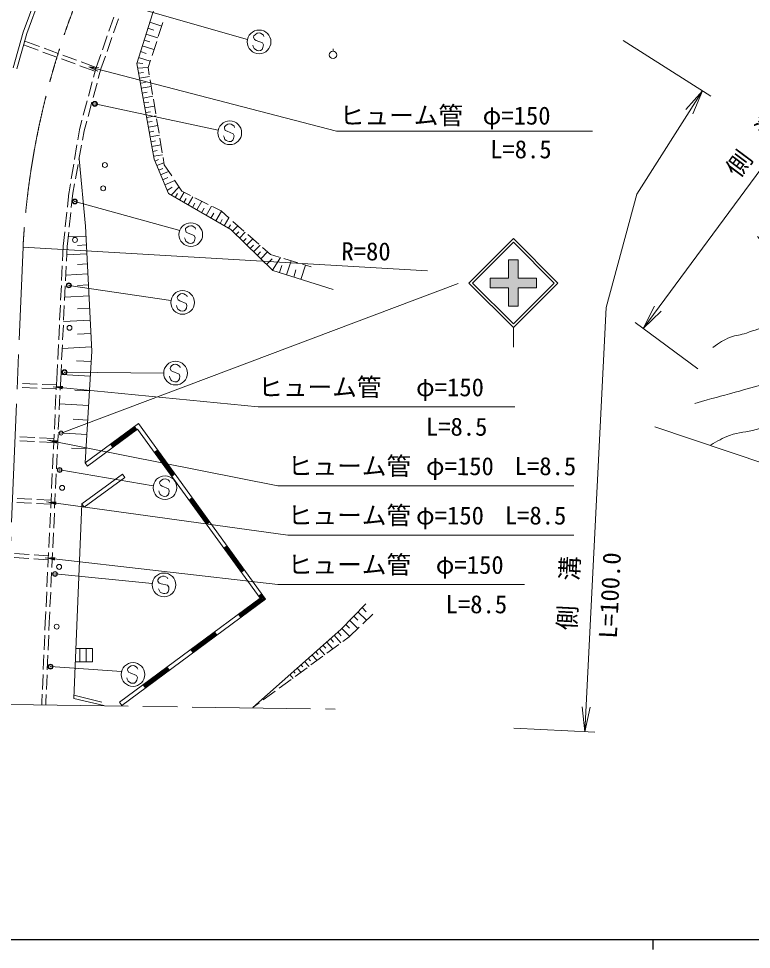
# Model space of a CAD drawing. Units: millimetres at full size, sheet at 1:1000; details may follow other scales. Extents: x 40000 to 680000, y 20000 to 380000.
# Drawn here: x 103717 to 177992, y 204000 to 298358 of the extents above; entities that cross this region are included whole.
import ezdxf
from ezdxf.enums import TextEntityAlignment as Align

# ---------------------------------------------------------------- set-up
doc = ezdxf.new("R2010")
doc.units = ezdxf.units.MM
doc.header["$LTSCALE"] = 1000
doc.header["$PDMODE"] = 32
doc.header["$PDSIZE"] = 500
doc.linetypes.add('CHAIN', pattern=[18.5, 12, -1.5, 3.5, -1.5])
for name, color, linetype, lineweight in [('M-BGD', 7, 'Continuous', 13), ('M-BMK', 2, 'CHAIN', 13), ('M-BMK-ROW', 30, 'Continuous', 13), ('M-STR-HTXT', 7, 'Continuous', 13), ('M-STR-STRC', 7, 'Continuous', 13), ('M-TTL-BAND', 7, 'Continuous', 25), ('S-STR-HTXT', 7, 'Continuous', 13)]:
    doc.layers.add(name, color=color, linetype=linetype, lineweight=lineweight)
doc.styles.add('ＭＳ ゴシック', font='')
doc.styles.get('ＭＳ ゴシック').set_extended_font_data('MS Gothic')

# ---------------------------------------------------------------- blocks, each defined once
blk = doc.blocks.new('open_arrow')
at = {"color": 0, "linetype": 'Continuous', "lineweight": -2}
blk.add_lwpolyline([(7.5, 1.25), (0, 0), (7.5, -1.25)], dxfattribs=at)
blk = doc.blocks.new('filled_arrow')
at = {"color": 0, "linetype": 'Continuous', "lineweight": -2}
blk.add_solid([(7.5, 1.25), (0, 0), (7.5, -1.25)], dxfattribs=at)

msp = doc.modelspace()

# ---------------------------------------------------------------- hatches: boundary and pattern name
at = {"layer": 'M-STR-STRC'}
msp.add_hatch(color=256, dxfattribs=at).paths.add_polyline_path([(151507, 272052), (153367, 272052), (153368, 273912), (154368, 273912), (154367, 272052), (156227, 272052), (156227, 271052), (154367, 271052), (154367, 269192), (153367, 269192), (153367, 271052), (151507, 271052)])

# ---------------------------------------------------------------- linework, layer by layer
at = {"layer": 'M-BGD'}
for p, q in [((104178, 296967), (105802, 301416)), ((104559, 296844), (106173, 301267)), ((112877, 297074), (113378, 298488)), ((113347, 296905), (113849, 298319)), ((116817, 297383), (117417, 297193)), ((117007, 297982), (118218, 297599)), ((117867, 296528), (118334, 297954)), ((103153, 293361), (104178, 296967)), ((103539, 293255), (104559, 296844)), ((112208, 295189), (112709, 296603)), ((112678, 295020), (113180, 296434)), ((116627, 296783), (117827, 296403)), ((127564, 296602), (127540, 296467)), ((127540, 296467), (127634, 296244)), ((127724, 296762), (127564, 296602)), ((127886, 296868), (127724, 296762)), ((128087, 296900), (127886, 296868)), ((128225, 296876), (128087, 296900)), ((128394, 296782), (128225, 296876)), ((128523, 296688), (128394, 296782)), ((128559, 296552), (128523, 296688)), ((104201, 295698), (105708, 295143)), ((104340, 296073), (105846, 295518)), ((106315, 295345), (107723, 294826)), ((116251, 295595), (117439, 295219)), ((116439, 296189), (117033, 296001)), ((117245, 294627), (117712, 296053)), ((127507, 295537), (127465, 295671)), ((127600, 295321), (127507, 295537)), ((127634, 296244), (127812, 296149)), ((127812, 296149), (128441, 295899)), ((128484, 295417), (128392, 295241)), ((128441, 295899), (128530, 295688)), ((128530, 295688), (128484, 295417)), ((106177, 294969), (107584, 294450)), ((108192, 294653), (109599, 294134)), ((111575, 293405), (112041, 294718)), ((112052, 293256), (112511, 294549)), ((115879, 294419), (117055, 294046)), ((116065, 295007), (116653, 294821)), ((127720, 295228), (127600, 295321)), ((127892, 295131), (127720, 295228)), ((128036, 295105), (127892, 295131)), ((128238, 295132), (128036, 295105)), ((128392, 295241), (128238, 295132)), ((135584, 295052), (135584, 295302)), ((108053, 294277), (109461, 293758)), ((109930, 293585), (111436, 293030)), ((110068, 293961), (111575, 293405)), ((115709, 293882), (116319, 293799)), ((116841, 293392), (117090, 294152)), ((111310, 292423), (111575, 293405)), ((111793, 292293), (112052, 293256)), ((115779, 293330), (116841, 293392)), ((115873, 292817), (116385, 292911)), ((116964, 292651), (116841, 293392)), ((110790, 290491), (111180, 291940)), ((111273, 290362), (111663, 291810)), ((115966, 292305), (116991, 292492)), ((116058, 291801), (116563, 291893)), ((117292, 290678), (117046, 292157)), ((116150, 291296), (117159, 291480)), ((116241, 290800), (116737, 290890)), ((110270, 288560), (110660, 290009)), ((110753, 288431), (111143, 289879)), ((116331, 290303), (117325, 290484)), ((116421, 289811), (116910, 289900)), ((117620, 288705), (117374, 290184)), ((116511, 289319), (117489, 289498)), ((116601, 288827), (117082, 288915)), ((109875, 287095), (110140, 288077)), ((110363, 286985), (110623, 287948)), ((116690, 288336), (117653, 288511)), ((116780, 287844), (117254, 287930)), ((117949, 286732), (117702, 288212)), ((109705, 286063), (109875, 287095)), ((110191, 286034), (110363, 286985)), ((116870, 287352), (117817, 287525)), ((116960, 286860), (117425, 286945)), ((124598, 287389), (124573, 287254)), ((124573, 287254), (124666, 287031)), ((124759, 287549), (124598, 287389)), ((124666, 287031), (124843, 286935)), ((124921, 287654), (124759, 287549)), ((124843, 286935), (125472, 286682)), ((125121, 287685), (124921, 287654)), ((125259, 287660), (125121, 287685)), ((125429, 287566), (125259, 287660)), ((125557, 287471), (125429, 287566)), ((125592, 287335), (125557, 287471)), ((117049, 286368), (117981, 286538)), ((117139, 285876), (117597, 285960)), ((118277, 284759), (118031, 286239)), ((124536, 286325), (124495, 286459)), ((124628, 286107), (124536, 286325)), ((124748, 286014), (124628, 286107)), ((124919, 285917), (124748, 286014)), ((125063, 285890), (124919, 285917)), ((125265, 285916), (125063, 285890)), ((125420, 286025), (125265, 285916)), ((125512, 286200), (125420, 286025)), ((125472, 286682), (125559, 286471)), ((125559, 286471), (125512, 286200)), ((109380, 284090), (109624, 285570)), ((109833, 284067), (110101, 285542)), ((117229, 285384), (118145, 285551)), ((117319, 284892), (117769, 284975)), ((117408, 284400), (118309, 284565)), ((117542, 283922), (117898, 284068)), ((118482, 283525), (118359, 284266)), ((109055, 282117), (109299, 283597)), ((109475, 282099), (109744, 283575)), ((117733, 283459), (118444, 283752)), ((117923, 282997), (118328, 283164)), ((119235, 282406), (118482, 283525)), ((118113, 282535), (118924, 282868)), ((118323, 282025), (118833, 282235)), ((108804, 280592), (108974, 281623)), ((109213, 280656), (109386, 281607)), ((118533, 281515), (119553, 281935)), ((118775, 280927), (119296, 281278)), ((119164, 280468), (119978, 281304)), ((120268, 280873), (119515, 281991)), ((108661, 279235), (108815, 280698)), ((109059, 279198), (109213, 280656)), ((119597, 280218), (119826, 280615)), ((120030, 279968), (120488, 280761)), ((121137, 280431), (120268, 280873)), ((120896, 279468), (121381, 280307)), ((120463, 279718), (120705, 280138)), ((121339, 279212), (121595, 279655)), ((122920, 279525), (121583, 280205)), ((121783, 278956), (122295, 279843)), ((122719, 278415), (123260, 279352)), ((108450, 277246), (108608, 278737)), ((108849, 277209), (109006, 278701)), ((122251, 278685), (122521, 279154)), ((123209, 278132), (123492, 278622)), ((124234, 278856), (123366, 279298)), ((123699, 277849), (124266, 278829)), ((125056, 278135), (124234, 278856)), ((124132, 277599), (124366, 278003)), ((124565, 277349), (125032, 278157)), ((124998, 277099), (125194, 277438)), ((126560, 276816), (125432, 277805)), ((108243, 275285), (108398, 276749)), ((108642, 275254), (108796, 276712)), ((120644, 277066), (120619, 276931)), ((120619, 276931), (120712, 276708)), ((120805, 277226), (120644, 277066)), ((120712, 276708), (120890, 276612)), ((120967, 277331), (120805, 277226)), ((120890, 276612), (121518, 276359)), ((121168, 277362), (120967, 277331)), ((121306, 277337), (121168, 277362)), ((121475, 277243), (121306, 277337)), ((121603, 277148), (121475, 277243)), ((121638, 277012), (121603, 277148)), ((125393, 276798), (125940, 277360)), ((125751, 276449), (126043, 276749)), ((126109, 276100), (126693, 276699)), ((128063, 275497), (126936, 276486)), ((110543, 276314), (108744, 276222)), ((120582, 276002), (120541, 276136)), ((120674, 275785), (120582, 276002)), ((120794, 275691), (120674, 275785)), ((120966, 275594), (120794, 275691)), ((121109, 275567), (120966, 275594)), ((121311, 275593), (121109, 275567)), ((121466, 275702), (121311, 275593)), ((121558, 275877), (121466, 275702)), ((121518, 276359), (121606, 276148)), ((121606, 276148), (121558, 275877)), ((126467, 275751), (126778, 276069)), ((126825, 275402), (127446, 276039)), ((108170, 273795), (108243, 275285)), ((108569, 273770), (108642, 275254)), ((110589, 275415), (109690, 275369)), ((127183, 275053), (127512, 275390)), ((127541, 274704), (128199, 275378)), ((127899, 274355), (128246, 274711)), ((128257, 274006), (128952, 274718)), ((129262, 274446), (128439, 275167)), ((110636, 274516), (108601, 274411)), ((128852, 273426), (129432, 274021)), ((130114, 274186), (129262, 274446)), ((129447, 272846), (130250, 274145)), ((132027, 273603), (130592, 274041)), ((130875, 272380), (131328, 273816)), ((108072, 271798), (108145, 273296)), ((108471, 271773), (108545, 273271)), ((110688, 273499), (109671, 273446)), ((130157, 272607), (130384, 273325)), ((131600, 272152), (131828, 272877)), ((132325, 271923), (132782, 273373)), ((133357, 273198), (132505, 273457)), ((110740, 272481), (108502, 272366)), ((107974, 269800), (108047, 271298)), ((108373, 269775), (108446, 271273)), ((110798, 271363), (109679, 271305)), ((110855, 270244), (108394, 270117)), ((119816, 270194), (119791, 270059)), ((119791, 270059), (119884, 269836)), ((119977, 270354), (119816, 270194)), ((120139, 270459), (119977, 270354)), ((120339, 270490), (120139, 270459)), ((120477, 270465), (120339, 270490)), ((120647, 270371), (120477, 270465)), ((120775, 270276), (120647, 270371)), ((120810, 270140), (120775, 270276)), ((107875, 267803), (107949, 269301)), ((108275, 267778), (108348, 269276)), ((110919, 269013), (109688, 268950)), ((119754, 269130), (119713, 269264)), ((119846, 268913), (119754, 269130)), ((119884, 269836), (120061, 269740)), ((120061, 269740), (120690, 269487)), ((120730, 269005), (120637, 268830)), ((120690, 269487), (120777, 269276)), ((120777, 269276), (120730, 269005)), ((119966, 268819), (119846, 268913)), ((120137, 268722), (119966, 268819)), ((120281, 268695), (120137, 268722)), ((120483, 268721), (120281, 268695)), ((120637, 268830), (120483, 268721)), ((107777, 265805), (107851, 267303)), ((108177, 265780), (108250, 267278)), ((110982, 267782), (108274, 267643)), ((111052, 266428), (109698, 266359)), ((107679, 263807), (107753, 265306)), ((108078, 263782), (108152, 265281)), ((111121, 265074), (108143, 264921)), ((107581, 261818), (107655, 263308)), ((107981, 261799), (108054, 263283)), ((111078, 263586), (109590, 263676)), ((119424, 263290), (119262, 263185)), ((119624, 263321), (119424, 263290)), ((119762, 263296), (119624, 263321)), ((119932, 263202), (119762, 263296)), ((119100, 263025), (119076, 262890)), ((119076, 262890), (119169, 262667)), ((119262, 263185), (119100, 263025)), ((119169, 262667), (119346, 262571)), ((119346, 262571), (119975, 262318)), ((120060, 263107), (119932, 263202)), ((119975, 262318), (120062, 262107)), ((120095, 262971), (120060, 263107)), ((107530, 260719), (107581, 261818)), ((107929, 260700), (107981, 261799)), ((110988, 262097), (108015, 262278)), ((119039, 261961), (118998, 262095)), ((119131, 261744), (119039, 261961)), ((119251, 261650), (119131, 261744)), ((119422, 261553), (119251, 261650)), ((119566, 261526), (119422, 261553)), ((119768, 261552), (119566, 261526)), ((119922, 261661), (119768, 261552)), ((120015, 261836), (119922, 261661)), ((120062, 262107), (120015, 261836)), ((104087, 260965), (105585, 260901)), ((104104, 261365), (105602, 261301)), ((106085, 260880), (107536, 260818)), ((106102, 261279), (107553, 261217)), ((110897, 260611), (109411, 260701)), ((107436, 258721), (107506, 260219)), ((107835, 258702), (107906, 260201)), ((110807, 259124), (107872, 259303)), ((107342, 256723), (107412, 258221)), ((107742, 256704), (107812, 258203)), ((110718, 257657), (109250, 257746)), ((115869, 257299), (110454, 253316)), ((115781, 256738), (110691, 252994)), ((115510, 256936), (113093, 255159)), ((115557, 256872), (113141, 255094)), ((115605, 256807), (113188, 255030)), ((115652, 256743), (113236, 254965)), ((115700, 256679), (115463, 257001)), ((128192, 239600), (115781, 256738)), ((128748, 239514), (115869, 257299)), ((103850, 255958), (105348, 255882)), ((105847, 255857), (107298, 255785)), ((107248, 254725), (107319, 256224)), ((107648, 254707), (107718, 256205)), ((110629, 256189), (107730, 256365)), ((103830, 255558), (105328, 255483)), ((105827, 255458), (107278, 255385)), ((110540, 254739), (109091, 254828)), ((113046, 255223), (113283, 254901)), ((107154, 252727), (107225, 254226)), ((107554, 252709), (107624, 254207)), ((117805, 254625), (117481, 254391)), ((119306, 252008), (117546, 254437)), ((119370, 252055), (117611, 254484)), ((119435, 252101), (117676, 254531)), ((119500, 252148), (117741, 254578)), ((110691, 252994), (110452, 253317)), ((107060, 250730), (107131, 252228)), ((107460, 250711), (107530, 252209)), ((107880, 252599), (117371, 251004)), ((114246, 252176), (110111, 249169)), ((114481, 251853), (114246, 252177)), ((119241, 251961), (119565, 252195)), ((114481, 251853), (110346, 248846)), ((118031, 251411), (118006, 251276)), ((118006, 251276), (118100, 251053)), ((118192, 251571), (118031, 251411)), ((118100, 251053), (118277, 250957)), ((118354, 251675), (118192, 251571)), ((118555, 251707), (118354, 251675)), ((118693, 251682), (118555, 251707)), ((118862, 251587), (118693, 251682)), ((118990, 251493), (118862, 251587)), ((119025, 251357), (118990, 251493)), ((106966, 248732), (107037, 250230)), ((107366, 248713), (107436, 250212)), ((117970, 250347), (117928, 250480)), ((118061, 250129), (117970, 250347)), ((118181, 250036), (118061, 250129)), ((118277, 250957), (118905, 250704)), ((118946, 250222), (118853, 250047)), ((118905, 250704), (118993, 250493)), ((118993, 250493), (118946, 250222)), ((103535, 249308), (105033, 249228)), ((103556, 249707), (105054, 249628)), ((105532, 249202), (106982, 249125)), ((105554, 249601), (107004, 249524)), ((110346, 248846), (110111, 249170)), ((118353, 249939), (118181, 250036)), ((118496, 249912), (118353, 249939)), ((118698, 249938), (118496, 249912)), ((118853, 250047), (118698, 249938)), ((121324, 249766), (121000, 249531)), ((122825, 247148), (121065, 249578)), ((122890, 247195), (121130, 249625)), ((122954, 247242), (121195, 249672)), ((123019, 247289), (121260, 249719)), ((106873, 246734), (106943, 248232)), ((107272, 246715), (107343, 248214)), ((122760, 247101), (123084, 247336)), ((106779, 244736), (106849, 246235)), ((107178, 244718), (107249, 246216)), ((124844, 244906), (124520, 244671)), ((126344, 242288), (124584, 244718)), ((126409, 242335), (124649, 244765)), ((126474, 242382), (124714, 244812)), ((126538, 242429), (124779, 244859)), ((103268, 243726), (104765, 243628)), ((103294, 244125), (104791, 244027)), ((105263, 243595), (106713, 243499)), ((105290, 243994), (106739, 243898)), ((106685, 242738), (106755, 244237)), ((107084, 242720), (107155, 244218)), ((106591, 240741), (106661, 242239)), ((106991, 240722), (107061, 242220)), ((117976, 241654), (117842, 241471)), ((118120, 241783), (117976, 241654)), ((118313, 241845), (118120, 241783)), ((118454, 241842), (118313, 241845)), ((118635, 241775), (118454, 241842)), ((118777, 241701), (118635, 241775)), ((118833, 241573), (118777, 241701)), ((126279, 242242), (126603, 242476)), ((117842, 241471), (117838, 241334)), ((117838, 241334), (117965, 241128)), ((117965, 241128), (118155, 241061)), ((118155, 241061), (118815, 240909)), ((118815, 240909), (118935, 240714)), ((118935, 240714), (118930, 240439)), ((106497, 238743), (106567, 240241)), ((106897, 238724), (106967, 240223)), ((117947, 240410), (117885, 240536)), ((118071, 240210), (117947, 240410)), ((118204, 240136), (118071, 240210)), ((118389, 240067), (118204, 240136)), ((118534, 240063), (118389, 240067)), ((118730, 240120), (118534, 240063)), ((118866, 240251), (118730, 240120)), ((118930, 240439), (118866, 240251)), ((128039, 239812), (128363, 240046)), ((128103, 239859), (128303, 239583)), ((128414, 239566), (128168, 239906)), ((128233, 239952), (128525, 239549)), ((128637, 239532), (128298, 239999)), ((113933, 229047), (128192, 239600)), ((114171, 228726), (128748, 239514)), ((126038, 237907), (128303, 239583)), ((128414, 239566), (126085, 237842)), ((126133, 237778), (128525, 239549)), ((128637, 239532), (126180, 237714)), ((106422, 237144), (106474, 238243)), ((106822, 237126), (106873, 238225)), ((125990, 237971), (126228, 237649)), ((137685, 237796), (138106, 237379)), ((138102, 238217), (138964, 237361)), ((138530, 238648), (138961, 238220)), ((138600, 237012), (139618, 237988)), ((106388, 236354), (106422, 237144)), ((106788, 236341), (106822, 237126)), ((136860, 236965), (137270, 236557)), ((137267, 237375), (138109, 236540)), ((121215, 234337), (123626, 236122)), ((121262, 234273), (123674, 236058)), ((121310, 234208), (123721, 235993)), ((121358, 234144), (123769, 235929)), ((123817, 235865), (123579, 236186)), ((136077, 236192), (136424, 235802)), ((136452, 236554), (137273, 235739)), ((137221, 235689), (138239, 236666)), ((106303, 234356), (106367, 235855)), ((106702, 234343), (106767, 235841)), ((134940, 235180), (135574, 234468)), ((135314, 235513), (135631, 235156)), ((135688, 235845), (136381, 235066)), ((136578, 235217), (137221, 235689)), ((109519, 234512), (111198, 234505)), ((109926, 234510), (109923, 233144)), ((110549, 233141), (110553, 234508)), ((111198, 234505), (111194, 233139)), ((121167, 234401), (121405, 234080)), ((133820, 234184), (134077, 233894)), ((134193, 234516), (134768, 233869)), ((134567, 234848), (134854, 234525)), ((134965, 234034), (136175, 234921)), ((106217, 232358), (106281, 233857)), ((106617, 232344), (106681, 233843)), ((109464, 233145), (111194, 233139)), ((132699, 233187), (133155, 232673)), ((133072, 233519), (133301, 233262)), ((133353, 232851), (134562, 233738)), ((133446, 233851), (133962, 233271)), ((114790, 232474), (114765, 232338)), ((114765, 232338), (114859, 232115)), ((114951, 232633), (114790, 232474)), ((115113, 232738), (114951, 232633)), ((115314, 232770), (115113, 232738)), ((115452, 232744), (115314, 232770)), ((115621, 232650), (115452, 232744)), ((115749, 232555), (115621, 232650)), ((115785, 232419), (115749, 232555)), ((116392, 230768), (118804, 232552)), ((116440, 230703), (118851, 232488)), ((116487, 230639), (118899, 232424)), ((116535, 230575), (118946, 232359)), ((118994, 232295), (118756, 232617)), ((131578, 232190), (131747, 232000)), ((131740, 231668), (132949, 232555)), ((131952, 232522), (132349, 232075)), ((132325, 232854), (132524, 232631)), ((106131, 230360), (106196, 231858)), ((106531, 230346), (106595, 231845)), ((114729, 231409), (114688, 231543)), ((114821, 231192), (114729, 231409)), ((114941, 231098), (114821, 231192)), ((114859, 232115), (115036, 232019)), ((115036, 232019), (115665, 231766)), ((115705, 231284), (115612, 231109)), ((115665, 231766), (115752, 231556)), ((115752, 231556), (115705, 231284)), ((130127, 230485), (131337, 231372)), ((131204, 231857), (131542, 231477)), ((115112, 231001), (114941, 231098)), ((115255, 230975), (115112, 231001)), ((115458, 231000), (115255, 230975)), ((115612, 231109), (115458, 231000)), ((116345, 230832), (116583, 230510)), ((106076, 229071), (106110, 229860)), ((106476, 229062), (106510, 229847)), ((109328, 229788), (112159, 229059)), ((128515, 229302), (129724, 230189)), ((106075, 228782), (106076, 229071)), ((106475, 228781), (106476, 229062)), ((113933, 229047), (114171, 228727)), ((127468, 228535), (128112, 229006))]:
    msp.add_line(p, q, dxfattribs=at)
for points in [[(138687, 310359), (121229, 306560), (119491, 305824), (115689, 293821), (117459, 284125), (118902, 280620), (125212, 276975), (129471, 272823), (135614, 270886)], [(109845, 284131), (110492, 277313), (111143, 264652), (110452, 253317)], [(110111, 249170), (109313, 229427), (112348, 228712)], [(127468, 228535), (136369, 236417), (138895, 239015)]]:
    msp.add_lwpolyline(points, dxfattribs=at)
for centre, radius in [((128090, 295998), 1200), ((135584, 294677), 375), ((111448, 289710), 200), ((125121, 286783), 1200), ((109408, 279818), 200), ((121168, 276460), 1200), ((108813, 271317), 200), ((120339, 269588), 1200), ((119624, 262419), 1200), ((108378, 262508), 200), ((108022, 256337), 200), ((107880, 252599), 200), ((118555, 250805), 1200), ((107406, 242059), 200), ((118454, 240954), 1200), ((115314, 231867), 1200), ((106945, 232662), 200)]:
    msp.add_circle(centre, radius, dxfattribs=at)
for points, knots in [([(174071, 265016), (174836, 265550), (175109, 265763), (175864, 266054), (176476, 266290), (176867, 266268), (177487, 266481), (178397, 266793), (178940, 266924), (179764, 267420), (180508, 267867), (180943, 268154), (181472, 268842), (181819, 269292), (181985, 269615), (182042, 270180), (182093, 270690), (181932, 270979), (181758, 271461), (181519, 272120), (181287, 272450), (180933, 273055), (180540, 273726), (180276, 274075), (179823, 274706), (179374, 275332), (179214, 275534), (178628, 276272)], [0, 0, 0, 0, 1, 1, 1, 2, 2, 2, 3, 3, 3, 4, 4, 4, 5, 5, 5, 6, 6, 6, 7, 7, 7, 8, 8, 8, 9, 9, 9, 9]), ([(172262, 259352), (174238, 259904), (174740, 260046), (176333, 260475), (177588, 260813), (178285, 261028), (179549, 261328), (181355, 261757), (181982, 261843), (184216, 262214)], [0, 0, 0, 0, 1, 1, 1, 2, 2, 2, 3, 3, 3, 3]), ([(173816, 255089), (174663, 255612), (174975, 255781), (175776, 256092), (176789, 256484), (177443, 256409), (178490, 256698), (179473, 256970), (179947, 257412), (180957, 257552), (181398, 257612), (181579, 257640), (182093, 257635)], [0, 0, 0, 0, 1, 1, 1, 2, 2, 2, 3, 3, 3, 4, 4, 4, 4])]:
    msp.add_open_spline(points, degree=3, knots=knots, dxfattribs=at)
for p in [(111448, 289710), (109408, 279818), (108813, 271317), (108378, 262508), (107880, 252599), (107406, 242059), (106945, 232662)]:
    msp.add_point(p, dxfattribs=at)
at = {"layer": 'M-BMK'}
for p, q in [((102219, 228831), (104165, 275197)), ((168201, 256983), (193568, 248428)), ((102819, 228822), (135804, 228366))]:
    msp.add_line(p, q, dxfattribs=at)
msp.add_arc((184048, 270868), 80000, 139.29654, 176.8976, dxfattribs=at)
at = {"layer": 'M-BMK-ROW'}
for centre in [(112462, 283513), (112285, 281151), (109426, 275921), (108877, 267009), (108125, 250790), (107821, 242778), (107578, 236716)]:
    msp.add_circle(centre, 250, dxfattribs=at)
at = {"layer": 'M-STR-HTXT'}
for p, q in [((167015, 266946), (193092, 302298)), ((114724, 299710), (126913, 296230)), ((164996, 296150), (173883, 290497)), ((166386, 280576), (173039, 291034)), ((111448, 289710), (123951, 287050)), ((163262, 269068), (166386, 280576)), ((109408, 279818), (120047, 276889)), ((104165, 275197), (145165, 272789)), ((108813, 271317), (119156, 269788)), ((161126, 226065), (163262, 269068)), ((172580, 262841), (166210, 267540)), ((108378, 262508), (118424, 262399)), ((107406, 242059), (117262, 241098)), ((106945, 232662), (114149, 232156)), ((153915, 226424), (162125, 226016))]:
    msp.add_line(p, q, dxfattribs=at)
at = {"layer": 'M-STR-STRC'}
for p, q in [((149366, 271552), (153866, 276052)), ((149720, 271552), (153866, 275699)), ((158367, 271552), (153866, 276052)), ((158013, 271552), (153866, 275699)), ((153368, 273912), (153367, 272052)), ((153368, 273912), (154368, 273912)), ((154368, 273912), (154367, 272052)), ((151507, 272052), (151507, 271052)), ((151507, 272052), (153367, 272052)), ((154367, 272052), (156227, 272052)), ((156227, 272052), (156227, 271052)), ((108022, 256337), (148285, 271512)), ((149366, 271552), (153866, 267052)), ((149720, 271552), (153866, 267405)), ((151507, 271052), (153367, 271052)), ((153367, 271052), (153367, 269192)), ((153866, 267405), (158013, 271552)), ((153867, 267052), (158367, 271552)), ((154367, 271052), (156227, 271052)), ((154367, 271052), (154367, 269192)), ((153367, 269192), (154367, 269192)), ((153867, 267052), (153867, 265052))]:
    msp.add_line(p, q, dxfattribs=at)
at = {"layer": 'M-TTL-BAND'}
for p, q in [((40000, 205000), (579000, 205000)), ((168000, 205000), (168000, 204000))]:
    msp.add_line(p, q, dxfattribs=at)
at = {"layer": 'S-STR-HTXT'}
for points in [[(110839, 293455), (135937, 286958), (161884, 286958)], [(107210, 261043), (128000, 259000), (154000, 259000)], [(106640, 255633), (130000, 251000), (160000, 251000)], [(106548, 249357), (131000, 246000), (160000, 246000)], [(106419, 243701), (130000, 241000), (155000, 241000)]]:
    msp.add_lwpolyline(points, dxfattribs=at)

# ---------------------------------------------------------------- block references
at = {"layer": 'M-STR-HTXT', "xscale": 333, "yscale": 333}
for p, rotation in [((173039, 291034), 237.5), ((167015, 266946), 53.6), ((161126, 226065), 87.2)]:
    msp.add_blockref('open_arrow', p, dxfattribs=dict(at, rotation=rotation))
at = {"layer": 'S-STR-HTXT', "xscale": 133, "yscale": 133}
for name, p, rotation in [('open_arrow', (110839, 293455), 345.5), ('filled_arrow', (107210, 261043), 354.4), ('filled_arrow', (106640, 255633), 348.8), ('filled_arrow', (106548, 249357), 352.2), ('filled_arrow', (106419, 243701), 353.5)]:
    msp.add_blockref(name, p, dxfattribs=dict(at, rotation=rotation))

# ---------------------------------------------------------------- texts
at = {"layer": 'M-STR-HTXT', "style": 'ＭＳ ゴシック'}
for s, rotation, p in [('φ=150', 359.858, (150752, 288543)), ('側\u3000溝', 53.368, (175984, 282647)), ('L=8.5', 359.858, (151509, 285120)), ('R=80', 359.858, (136440, 274772)), ('φ=150', 359.858, (144000, 261000)), ('L=8.5', 359.858, (145000, 257000)), ('φ=150', 359.858, (145000, 253000)), ('L=8.5', 359.858, (154000, 253000)), ('φ=150', 359.858, (144000, 248000)), ('L=8.5', 359.858, (153000, 248000)), ('φ=150', 359.858, (146000, 243000)), ('側\u3000溝', 87.069, (159262, 236373)), ('L=8.5', 359.858, (147000, 239000))]:
    msp.add_text(s, height=1833, rotation=rotation, dxfattribs=at).set_placement(p, align=Align.MIDDLE_LEFT)
msp.add_text('L=100.0', height=1833, rotation=87.156, dxfattribs=at).set_placement((165110, 239818), align=Align.BOTTOM_CENTER)
at = {"layer": 'S-STR-HTXT', "style": 'ＭＳ ゴシック'}
for p in [(136270, 288543), (128000, 261000), (131000, 253000), (131000, 248000), (131000, 243000)]:
    msp.add_text('ヒューム管', height=1833, dxfattribs=at).set_placement(p, align=Align.MIDDLE_LEFT)

doc.saveas('drawing.dxf')
